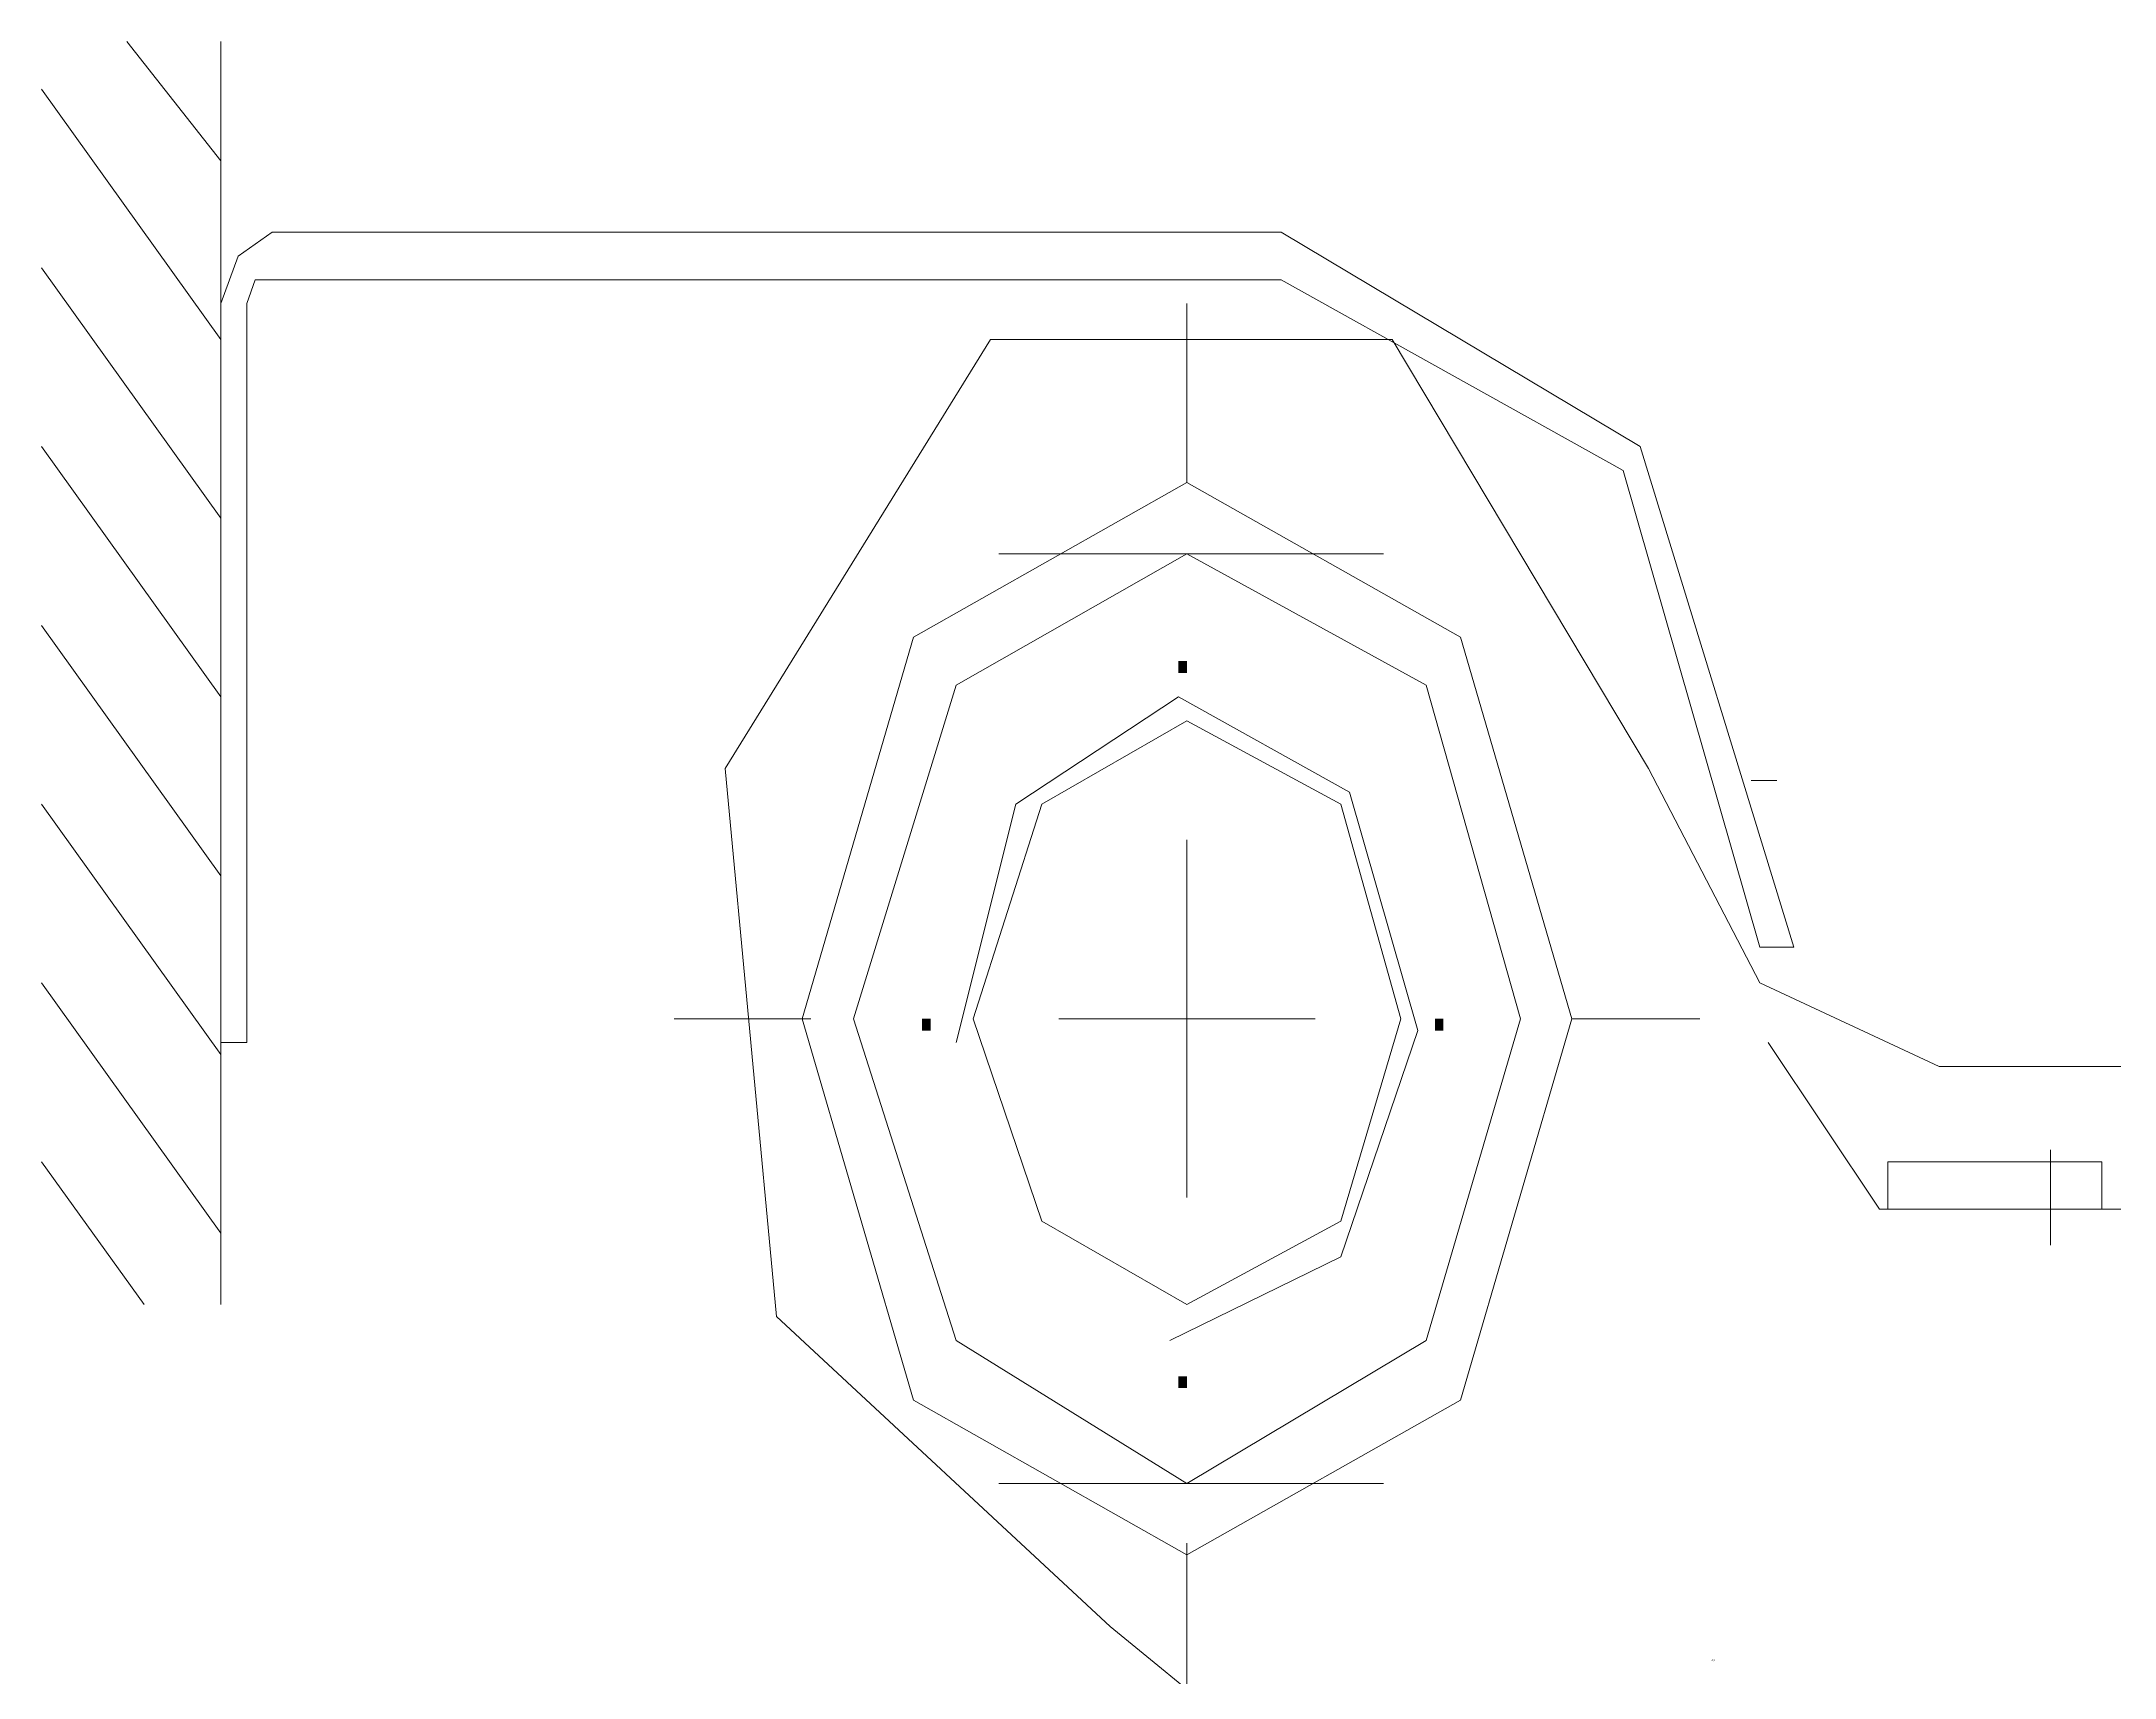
# Model space of a CAD drawing. Header units: inches. Extents: x 2435 to 7572, y 377 to 2555.
# Drawn here: x 5872.9 to 6036.4, y 1204.3 to 1333.3 of the extents above; entities that cross this region are included whole.
import ezdxf

# ---------------------------------------------------------------- set-up
doc = ezdxf.new("R2010")
doc.units = ezdxf.units.IN
doc.header["$MEASUREMENT"] = 0
doc.styles.get("Standard").update_dxf_attribs({"font": 'arial.ttf'})

msp = doc.modelspace()

# ---------------------------------------------------------------- hatches: boundary and pattern name
at = {"transparency": 33554559}
for points in [[(5963.27, 1283.53), (5962.6, 1283.53), (5962.6, 1284.47), (5963.27, 1284.47)], [(5943.04, 1255.33), (5942.36, 1255.33), (5942.36, 1256.27), (5943.04, 1256.27)], [(5983.5, 1255.33), (5982.83, 1255.33), (5982.83, 1256.27), (5983.5, 1256.27)], [(5963.27, 1227.14), (5962.6, 1227.14), (5962.6, 1228.08), (5963.27, 1228.08)]]:
    msp.add_hatch(color=256, dxfattribs=at).paths.add_polyline_path(points)

# ---------------------------------------------------------------- linework, layer by layer
at = {"lineweight": 5}
for p, q in [((5887.06, 1323.94), (5879.64, 1333.34)), ((5887.06, 1333.34), (5887.06, 1233.72)), ((5887.06, 1309.85), (5872.9, 1329.58)), ((5888.41, 1316.42), (5891.11, 1318.3)), ((5891.11, 1318.3), (5970.69, 1318.3)), ((5970.69, 1318.3), (5999.01, 1301.39)), ((5887.06, 1295.75), (5872.9, 1315.49)), ((5887.06, 1312.67), (5888.41, 1316.42)), ((5889.76, 1314.55), (5889.09, 1312.67)), ((5891.11, 1314.55), (5889.76, 1314.55)), ((5970.69, 1314.55), (5891.11, 1314.55)), ((5947.76, 1314.55), (5948.43, 1314.55)), ((5997.67, 1299.51), (5970.69, 1314.55)), ((5887.06, 1254.39), (5887.06, 1312.67)), ((5889.09, 1312.67), (5889.09, 1254.39)), ((5963.27, 1312.67), (5963.27, 1298.57)), ((5947.76, 1309.85), (5926.85, 1276.01)), ((5979.46, 1309.85), (5947.76, 1309.85)), ((5999.69, 1276.01), (5979.46, 1309.85)), ((5887.06, 1281.65), (5872.9, 1301.39)), ((5999.01, 1301.39), (6011.15, 1261.91)), ((5941.69, 1286.35), (5963.27, 1298.57)), ((5963.27, 1298.57), (5984.85, 1286.35)), ((6008.46, 1261.91), (5997.67, 1299.51)), ((5945.06, 1282.59), (5963.27, 1292.93)), ((5948.43, 1292.93), (5978.78, 1292.93)), ((5963.27, 1292.93), (5982.15, 1282.59)), ((5887.06, 1267.55), (5872.9, 1287.29)), ((5932.92, 1256.27), (5941.69, 1286.35)), ((5984.85, 1286.35), (5993.62, 1256.27)), ((5936.97, 1256.27), (5945.06, 1282.59)), ((5982.15, 1282.59), (5989.57, 1256.27)), ((5949.78, 1273.19), (5962.6, 1281.65)), ((5962.6, 1281.65), (5976.08, 1274.13)), ((5951.81, 1273.19), (5963.27, 1279.77)), ((5963.27, 1279.77), (5975.41, 1273.19)), ((5926.85, 1276.01), (5930.9, 1232.78)), ((6008.46, 1259.09), (5999.69, 1276.01)), ((5976.08, 1274.13), (5981.48, 1255.33)), ((6007.78, 1275.07), (6009.8, 1275.07)), ((5887.06, 1253.45), (5872.9, 1273.19)), ((5945.06, 1254.39), (5949.78, 1273.19)), ((5946.41, 1256.27), (5951.81, 1273.19)), ((5975.41, 1273.19), (5980.13, 1256.27)), ((5963.27, 1270.37), (5963.27, 1242.17)), ((6011.15, 1261.91), (6008.46, 1261.91)), ((5887.06, 1239.36), (5872.9, 1259.09)), ((6022.62, 1252.51), (6008.46, 1259.09)), ((5933.6, 1256.27), (5922.81, 1256.27)), ((5941.69, 1226.2), (5932.92, 1256.27)), ((5945.06, 1230.9), (5936.97, 1256.27)), ((5951.81, 1240.3), (5946.41, 1256.27)), ((5973.39, 1256.27), (5953.15, 1256.27)), ((5980.13, 1256.27), (5975.41, 1240.3)), ((5989.57, 1256.27), (5982.15, 1230.9)), ((5993.62, 1256.27), (5984.85, 1226.2)), ((6003.74, 1256.27), (5993.62, 1256.27)), ((5889.09, 1254.39), (5887.06, 1254.39)), ((5981.48, 1255.33), (5975.41, 1237.48)), ((6017.9, 1241.24), (6009.13, 1254.39)), ((6175.71, 1252.51), (6022.62, 1252.51)), ((5880.99, 1233.72), (5872.9, 1244.99)), ((6018.57, 1241.24), (6018.57, 1244.99)), ((6018.57, 1244.99), (6035.43, 1244.99)), ((6031.39, 1245.93), (6031.39, 1238.42)), ((6035.43, 1244.99), (6035.43, 1241.24)), ((5963.27, 1233.72), (5951.81, 1240.3)), ((5975.41, 1240.3), (5963.27, 1233.72)), ((6180.43, 1241.24), (6017.9, 1241.24)), ((6035.43, 1241.24), (6018.57, 1241.24)), ((5975.41, 1237.48), (5961.92, 1230.9)), ((5930.9, 1232.78), (5957.2, 1208.34)), ((5963.27, 1219.62), (5945.06, 1230.9)), ((5982.15, 1230.9), (5963.27, 1219.62)), ((5963.27, 1213.98), (5941.69, 1226.2)), ((5984.85, 1226.2), (5963.27, 1213.98)), ((5948.43, 1219.62), (5978.78, 1219.62)), ((5963.27, 1214.92), (5963.27, 1199.88)), ((5957.2, 1208.34), (5976.76, 1192.36))]:
    msp.add_line(p, q, dxfattribs=at)

# ---------------------------------------------------------------- texts
at = {"width": 1.111111}
msp.add_text('AP', height=0.135, dxfattribs=at).set_placement((6004.65, 1205.6))

doc.saveas('drawing.dxf')
